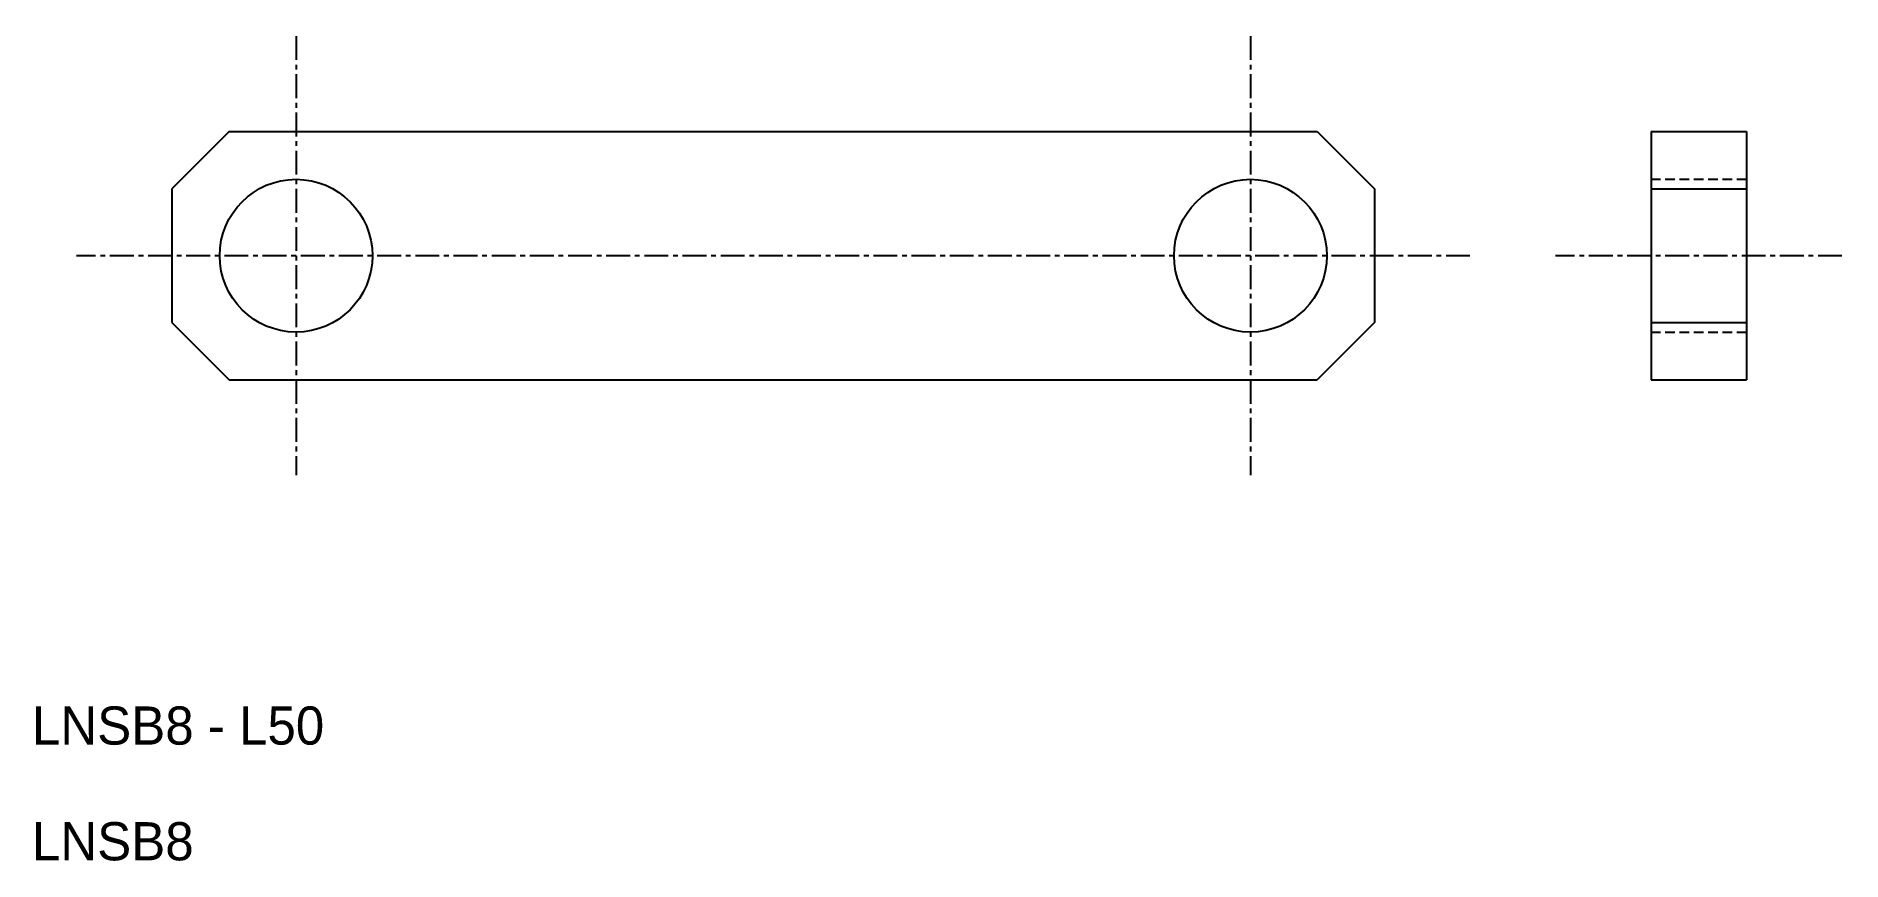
# Model space of a CAD drawing. Extents: x 186.5 to 281.1, y -9.9 to 33.3.
import ezdxf

# ---------------------------------------------------------------- set-up
doc = ezdxf.new("R2010")
doc.units = 0
doc.linetypes.add('CENTER', pattern=[2, 1.25, -0.25, 0.25, -0.25])
doc.linetypes.add('DASHED', pattern=[0.75, 0.5, -0.25])
doc.layers.get('0').update_dxf_attribs({"linetype": 'CONTINUOUS'})
doc.layers.add('CENTER', color=1, linetype='CENTER')

msp = doc.modelspace()

# ---------------------------------------------------------------- linework, layer by layer
at = {"color": 7, "linetype": 'CONTINUOUS'}
for p, q in [((196.658, 28.252), (193.658, 25.252)), ((196.658, 28.252), (253.658, 28.252)), ((253.658, 28.252), (256.658, 25.252)), ((271.145, 28.252), (271.145, 15.252)), ((271.145, 28.252), (276.145, 28.252)), ((276.145, 28.252), (276.145, 15.252)), ((193.658, 25.252), (193.658, 18.252)), ((256.658, 25.252), (256.658, 18.252)), ((271.145, 25.252), (276.145, 25.252)), ((193.658, 18.252), (196.658, 15.252)), ((256.658, 18.252), (253.658, 15.252)), ((271.145, 18.252), (276.145, 18.252)), ((196.658, 15.252), (253.658, 15.252)), ((271.145, 15.252), (276.145, 15.252))]:
    msp.add_line(p, q, dxfattribs=at)
at = {"color": 3, "linetype": 'DASHED'}
for p, q in [((271.145, 25.752), (276.145, 25.752)), ((271.145, 17.752), (276.145, 17.752))]:
    msp.add_line(p, q, dxfattribs=at)
at = {"color": 7, "linetype": 'CONTINUOUS'}
for centre in [(200.158, 21.752), (250.158, 21.752)]:
    msp.add_circle(centre, 4, dxfattribs=at)
at = {"layer": 'CENTER', "color": 1, "linetype": 'CENTER'}
for p, q in [((200.158, 33.252), (200.158, 10.252)), ((250.158, 33.252), (250.158, 10.252)), ((261.658, 21.752), (188.658, 21.752)), ((281.145, 21.752), (266.145, 21.752))]:
    msp.add_line(p, q, dxfattribs=at)

# ---------------------------------------------------------------- texts
at = {"color": 7, "linetype": 'CONTINUOUS'}
for s, p in [('LNSB8 - L50', (186.321, -3.855)), ('LNSB8', (186.321, -9.915))]:
    msp.add_text(s, height=2, dxfattribs=at).set_placement(p)

doc.saveas('drawing.dxf')
